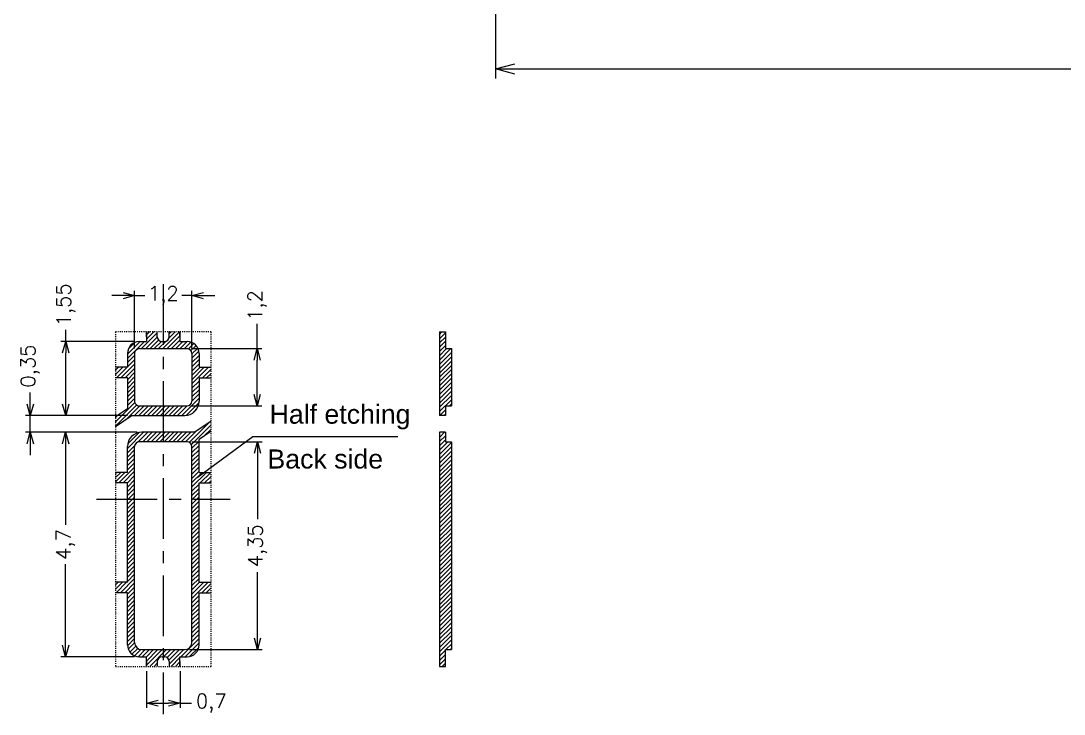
# Model space of a CAD drawing. Header units: millimetres. Extents: x -949 to -637, y 1078 to 1304.
# Drawn here: x -949.4 to -840.2, y 1103.2 to 1175.8 of the extents above; entities that cross this region are included whole.
import ezdxf

# ---------------------------------------------------------------- set-up
doc = ezdxf.new("R2010")
doc.units = ezdxf.units.MM
doc.header["$PDMODE"] = 3
doc.header["$PDSIZE"] = -1
doc.linetypes.add('CENTER', pattern=[10.16, 6.35, -1.27, 1.27, -1.27])
doc.linetypes.add('DOT2', pattern=[0.125, 0, -0.125])
doc.layers.get('DEFPOINTS').update_dxf_attribs({"color": 10})
for name, color, linetype in [('1', 3, 'Continuous'), ('6', 6, 'Continuous'), ('b etching', 1, 'Continuous'), ('CEN', 8, 'CENTER'), ('DIM', 7, 'Continuous')]:
    doc.layers.add(name, color=color, linetype=linetype)
doc.styles.add('SIMPLEX', font='simplex')
doc.styles.get("Standard").update_dxf_attribs({"font": 'txt.shx', "bigfont": 'chineset.shx'})
doc.styles.add('STYLE3', font='arial.ttf')
doc.dimstyles.new('ISO-25', dxfattribs={"dimtxt": 2.5, "dimasz": 2.5, "dimexe": 1.25, "dimexo": 0.625, "dimtad": 1, "dimtxsty": 'Standard', "dimcen": 2.5, "dimadec": 0, "dimazin": 0, "dimtfac": 1, "dimtmove": 0, "dimatfit": 3, "dimfxl": 1, "dimarcsym": 0})
pattern_1 = [(45, (0, 330.65303), (-0.2245064, 0.2245064), [])]

# ---------------------------------------------------------------- blocks, each defined once
blk = doc.blocks.new('e1')
at = {"layer": '1'}
for p, q in [((-947.058, 906.581), (-947.058, 906.481)), ((-947.058, 906.481), (-947.058, 906.581)), ((-947.058, 906.581), (-947.058, 906.381)), ((-946.358, 906.581), (-946.358, 906.481)), ((-946.358, 906.481), (-946.358, 906.581)), ((-946.358, 906.581), (-946.358, 906.381)), ((-946.358, 906.381), (-946.208, 906.381)), ((-947.458, 906.131), (-947.458, 905.841)), ((-945.958, 906.131), (-945.958, 905.841)), ((-947.458, 905.841), (-947.708, 905.841)), ((-945.958, 905.841), (-945.708, 905.841)), ((-947.458, 905.621), (-947.708, 905.621)), ((-947.458, 905.621), (-947.458, 904.981)), ((-945.958, 905.621), (-945.958, 905.131)), ((-945.958, 905.621), (-945.708, 905.621)), ((-947.358, 904.831), (-946.258, 904.831)), ((-946.058, 904.481), (-947.158, 904.481)), ((-945.958, 903.641), (-945.958, 904.331)), ((-947.458, 903.641), (-947.458, 904.181)), ((-947.458, 903.641), (-947.708, 903.641)), ((-945.958, 903.641), (-945.708, 903.641)), ((-947.458, 903.421), (-947.708, 903.421)), ((-947.458, 901.341), (-947.458, 903.421)), ((-945.958, 901.341), (-945.958, 903.421)), ((-945.958, 903.421), (-945.708, 903.421)), ((-947.458, 901.341), (-947.708, 901.341)), ((-945.958, 901.341), (-945.708, 901.341)), ((-947.458, 901.121), (-947.708, 901.121)), ((-947.458, 900.031), (-947.458, 901.121)), ((-945.958, 900.031), (-945.958, 901.121)), ((-945.958, 901.121), (-945.708, 901.121)), ((-947.058, 899.581), (-947.058, 899.781)), ((-946.358, 899.781), (-946.208, 899.781)), ((-946.358, 899.581), (-946.358, 899.781)), ((-947.058, 899.581), (-947.058, 899.681)), ((-947.058, 899.681), (-947.058, 899.581)), ((-946.358, 899.581), (-946.358, 899.681)), ((-946.358, 899.681), (-946.358, 899.581))]:
    blk.add_line(p, q, dxfattribs=at)
at = {"layer": '1', "linetype": 'ByBlock'}
for p, q in [((-946.833, 906.481), (-946.833, 906.581)), ((-946.583, 906.481), (-946.583, 906.581)), ((-947.208, 906.381), (-947.058, 906.381)), ((-946.733, 906.381), (-946.683, 906.381)), ((-947.708, 904.814), (-947.458, 904.981)), ((-947.358, 904.831), (-947.708, 904.597)), ((-946.058, 904.481), (-945.708, 904.714)), ((-945.708, 904.497), (-945.958, 904.331)), ((-947.208, 899.781), (-947.058, 899.781)), ((-946.733, 899.781), (-946.683, 899.781)), ((-946.833, 899.681), (-946.833, 899.581)), ((-946.583, 899.681), (-946.583, 899.581))]:
    blk.add_line(p, q, dxfattribs=at)
at = {"layer": '1'}
for centre, radius, start, end in [((-947.208, 906.131), 0.25, 90, 180), ((-946.208, 906.131), 0.25, 0, 90), ((-946.258, 905.131), 0.3, 270, 0), ((-947.158, 904.181), 0.3, 90, 180), ((-947.208, 900.031), 0.25, 180, 270), ((-946.208, 900.031), 0.25, 270, 0)]:
    blk.add_arc(centre, radius, start, end, dxfattribs=at)
at = {"layer": '1', "linetype": 'ByBlock'}
for centre, start, end in [((-946.733, 906.481), 180, 270), ((-946.683, 906.481), 270, 0), ((-946.733, 899.681), 90, 180), ((-946.683, 899.681), 0, 90)]:
    blk.add_arc(centre, 0.1, start, end, dxfattribs=at)
blk = doc.blocks.new('e2')
at = {"layer": 'b etching', "linetype": 'ByBlock'}
for p, q in [((-947.308, 906.131), (-947.308, 905.131)), ((-947.208, 906.231), (-946.208, 906.231)), ((-946.108, 906.131), (-946.108, 905.131)), ((-947.208, 905.031), (-946.208, 905.031)), ((-947.308, 900.081), (-947.308, 904.181)), ((-946.208, 904.281), (-947.208, 904.281)), ((-946.108, 900.081), (-946.108, 904.181)), ((-947.158, 899.931), (-946.258, 899.931))]:
    blk.add_line(p, q, dxfattribs=at)
for centre, radius, start, end in [((-947.208, 906.131), 0.1, 90, 180), ((-946.208, 906.131), 0.1, 360, 90), ((-947.208, 905.131), 0.1, 180, 270), ((-946.208, 905.131), 0.1, 270, 360), ((-947.208, 904.181), 0.1, 90, 180), ((-946.208, 904.181), 0.1, 0, 90), ((-947.158, 900.081), 0.15, 180, 270), ((-946.258, 900.081), 0.15, 270, 0)]:
    blk.add_arc(centre, radius, start, end, dxfattribs=at)
blk = doc.blocks.new('_OPEN30')
at = {"color": 0, "linetype": 'ByBlock'}
for p, q in [((-1, 0.268), (0, 0)), ((0, 0), (-1, -0.268)), ((0, 0), (-1, 0))]:
    blk.add_line(p, q, dxfattribs=at)
blk = doc.blocks.new('*D51')
at = {"layer": 'DEFPOINTS', "color": 0, "transparency": 16777216}
for p in [(-937.03, 1142.23), (-944.75, 1134.48), (-937.78, 1134.48)]:
    blk.add_point(p, dxfattribs=at)
at = {"layer": 'DIM', "color": 0, "lineweight": -2, "transparency": 16777216}
for p, q in [((-944.75, 1142.23), (-944.75, 1143.43)), ((-937.53, 1142.23), (-945.25, 1142.23)), ((-944.75, 1135.68), (-944.75, 1141.03)), ((-938.28, 1134.48), (-945.25, 1134.48))]:
    blk.add_line(p, q, dxfattribs=at)
at = {"layer": 'DIM', "color": 0, "lineweight": -2, "transparency": 16777216, "xscale": 1.199999999999999, "yscale": 1.199999999999999, "zscale": 1.199999999999999}
for p, rotation in [((-944.75, 1142.23), 90), ((-944.75, 1134.48), 270)]:
    blk.add_blockref('_OPEN30', p, dxfattribs=dict(at, rotation=rotation))
at = {"layer": 'DIM', "color": 0, "transparency": 16777216, "insert": (-944.75, 1146.07), "char_height": 1.5, "attachment_point": 5, "rotation": 90, "style": 'SIMPLEX'}
blk.add_mtext('1,55', dxfattribs=at)
blk = doc.blocks.new('*D52')
at = {"layer": 'DEFPOINTS', "color": 0, "transparency": 16777216}
for p in [(-937.78, 1134.48), (-948.46, 1132.73), (-936.78, 1132.73)]:
    blk.add_point(p, dxfattribs=at)
at = {"layer": 'DIM', "color": 0, "lineweight": -2, "transparency": 16777216}
for p, q in [((-948.46, 1135.68), (-948.46, 1136.88)), ((-938.28, 1134.48), (-948.96, 1134.48)), ((-948.46, 1132.73), (-948.46, 1134.48)), ((-937.28, 1132.73), (-948.96, 1132.73)), ((-948.46, 1131.53), (-948.46, 1130.33))]:
    blk.add_line(p, q, dxfattribs=at)
at = {"layer": 'DIM', "color": 0, "lineweight": -2, "transparency": 16777216, "xscale": 1.199999999999999, "yscale": 1.199999999999999, "zscale": 1.199999999999999}
for p, rotation in [((-948.46, 1134.48), 270), ((-948.46, 1132.73), 90)]:
    blk.add_blockref('_OPEN30', p, dxfattribs=dict(at, rotation=rotation))
at = {"layer": 'DIM', "color": 0, "transparency": 16777216, "insert": (-948.46, 1139.66), "char_height": 1.5, "attachment_point": 5, "rotation": 90, "style": 'SIMPLEX'}
blk.add_mtext('0,35', dxfattribs=at)
blk = doc.blocks.new('*D55')
at = {"layer": 'DEFPOINTS', "color": 0, "transparency": 16777216}
for p in [(-931.53, 1147.03), (-937.53, 1140.98), (-931.53, 1140.98)]:
    blk.add_point(p, dxfattribs=at)
at = {"layer": 'DIM', "color": 0, "lineweight": -2, "transparency": 16777216}
for p, q in [((-937.53, 1141.48), (-937.53, 1147.53)), ((-931.53, 1141.48), (-931.53, 1147.53)), ((-938.73, 1147.03), (-939.93, 1147.03)), ((-937.53, 1147.03), (-936.46, 1147.03)), ((-931.53, 1147.03), (-932.6, 1147.03)), ((-930.33, 1147.03), (-929.13, 1147.03))]:
    blk.add_line(p, q, dxfattribs=at)
at = {"layer": 'DIM', "color": 0, "lineweight": -2, "transparency": 16777216, "xscale": 1.199999999999999, "yscale": 1.199999999999999, "zscale": 1.199999999999999}
blk.add_blockref('_OPEN30', (-937.53, 1147.03), dxfattribs=at)
at = {"layer": 'DIM', "color": 0, "lineweight": -2, "transparency": 16777216, "xscale": 1.199999999999999, "yscale": 1.199999999999999, "zscale": 1.199999999999999, "rotation": 180}
blk.add_blockref('_OPEN30', (-931.53, 1147.03), dxfattribs=at)
at = {"layer": 'DIM', "color": 0, "transparency": 16777216, "insert": (-934.53, 1147.03), "char_height": 1.5, "attachment_point": 5, "style": 'SIMPLEX'}
blk.add_mtext('1,2', dxfattribs=at)
blk = doc.blocks.new('*D53')
at = {"layer": 'DEFPOINTS', "color": 0, "transparency": 16777216}
for p in [(-936.78, 1132.73), (-944.76, 1109.23), (-937.03, 1109.23)]:
    blk.add_point(p, dxfattribs=at)
at = {"layer": 'DIM', "color": 0, "lineweight": -2, "transparency": 16777216}
for p, q in [((-937.28, 1132.73), (-945.26, 1132.73)), ((-944.76, 1131.53), (-944.76, 1123.05)), ((-944.76, 1110.43), (-944.76, 1118.91)), ((-937.53, 1109.23), (-945.26, 1109.23))]:
    blk.add_line(p, q, dxfattribs=at)
at = {"layer": 'DIM', "color": 0, "lineweight": -2, "transparency": 16777216, "xscale": 1.199999999999999, "yscale": 1.199999999999999, "zscale": 1.199999999999999}
for p, rotation in [((-944.76, 1132.73), 90), ((-944.76, 1109.23), 270)]:
    blk.add_blockref('_OPEN30', p, dxfattribs=dict(at, rotation=rotation))
at = {"layer": 'DIM', "color": 0, "transparency": 16777216, "insert": (-944.76, 1120.98), "char_height": 1.5, "attachment_point": 5, "rotation": 90, "style": 'SIMPLEX'}
blk.add_mtext('4,7', dxfattribs=at)
blk = doc.blocks.new('*D56')
at = {"layer": 'DEFPOINTS', "color": 0, "transparency": 16777216}
for p in [(-932.03, 1131.73), (-932.28, 1109.98), (-924.67, 1109.98)]:
    blk.add_point(p, dxfattribs=at)
at = {"layer": 'DIM', "color": 0, "lineweight": -2, "transparency": 16777216}
for p, q in [((-931.53, 1131.73), (-924.17, 1131.73)), ((-924.67, 1130.53), (-924.67, 1123.64)), ((-924.67, 1111.18), (-924.67, 1118.07)), ((-931.78, 1109.98), (-924.17, 1109.98))]:
    blk.add_line(p, q, dxfattribs=at)
at = {"layer": 'DIM', "color": 0, "lineweight": -2, "transparency": 16777216, "xscale": 1.199999999999999, "yscale": 1.199999999999999, "zscale": 1.199999999999999}
for p, rotation in [((-924.67, 1131.73), 90), ((-924.67, 1109.98), 270)]:
    blk.add_blockref('_OPEN30', p, dxfattribs=dict(at, rotation=rotation))
at = {"layer": 'DIM', "color": 0, "transparency": 16777216, "insert": (-924.67, 1120.85), "char_height": 1.5, "attachment_point": 5, "rotation": 90, "style": 'SIMPLEX'}
blk.add_mtext('4,35', dxfattribs=at)
blk = doc.blocks.new('*D57')
at = {"layer": 'DEFPOINTS', "color": 0, "transparency": 16777216}
for p in [(-932.03, 1141.48), (-924.7, 1141.48), (-932.03, 1135.48)]:
    blk.add_point(p, dxfattribs=at)
at = {"layer": 'DIM', "color": 0, "lineweight": -2, "transparency": 16777216}
for p, q in [((-924.7, 1141.48), (-924.7, 1144.07)), ((-931.53, 1141.48), (-924.2, 1141.48)), ((-924.7, 1136.68), (-924.7, 1140.28)), ((-931.53, 1135.48), (-924.2, 1135.48))]:
    blk.add_line(p, q, dxfattribs=at)
at = {"layer": 'DIM', "color": 0, "lineweight": -2, "transparency": 16777216, "xscale": 1.199999999999999, "yscale": 1.199999999999999, "zscale": 1.199999999999999}
for p, rotation in [((-924.7, 1141.48), 90), ((-924.7, 1135.48), 270)]:
    blk.add_blockref('_OPEN30', p, dxfattribs=dict(at, rotation=rotation))
at = {"layer": 'DIM', "color": 0, "transparency": 16777216, "insert": (-924.7, 1146), "char_height": 1.5, "attachment_point": 5, "rotation": 90, "style": 'SIMPLEX'}
blk.add_mtext('1,2', dxfattribs=at)
blk = doc.blocks.new('*D54')
at = {"layer": 'DEFPOINTS', "color": 0, "transparency": 16777216}
for p in [(-936.28, 1108.23), (-932.78, 1108.23), (-932.78, 1104.37)]:
    blk.add_point(p, dxfattribs=at)
at = {"layer": 'DIM', "color": 0, "lineweight": -2, "transparency": 16777216}
for p, q in [((-936.28, 1107.73), (-936.28, 1103.87)), ((-932.78, 1107.73), (-932.78, 1103.87)), ((-935.08, 1104.37), (-933.98, 1104.37)), ((-932.78, 1104.37), (-931.58, 1104.37))]:
    blk.add_line(p, q, dxfattribs=at)
at = {"layer": 'DIM', "color": 0, "lineweight": -2, "transparency": 16777216, "xscale": 1.199999999999999, "yscale": 1.199999999999999, "zscale": 1.199999999999999, "rotation": 180}
blk.add_blockref('_OPEN30', (-936.28, 1104.37), dxfattribs=at)
at = {"layer": 'DIM', "color": 0, "lineweight": -2, "transparency": 16777216, "xscale": 1.199999999999999, "yscale": 1.199999999999999, "zscale": 1.199999999999999}
blk.add_blockref('_OPEN30', (-932.78, 1104.37), dxfattribs=at)
at = {"layer": 'DIM', "color": 0, "transparency": 16777216, "insert": (-929.51, 1104.37), "char_height": 1.5, "attachment_point": 5, "style": 'SIMPLEX'}
blk.add_mtext('0,7', dxfattribs=at)
blk = doc.blocks.new('*D40')
at = {"layer": 'DEFPOINTS', "color": 0, "transparency": 16777216}
for p in [(-899.72, 1208.44), (-660.17, 1208.44), (-899.72, 1170.75)]:
    blk.add_point(p, dxfattribs=at)
at = {"layer": 'DIM', "color": 0, "lineweight": -2, "transparency": 16777216}
for p, q in [((-899.72, 1207.44), (-899.72, 1169.75)), ((-660.17, 1207.44), (-660.17, 1169.75)), ((-897.72, 1170.75), (-788.88, 1170.75)), ((-662.17, 1170.75), (-771.02, 1170.75))]:
    blk.add_line(p, q, dxfattribs=at)
at = {"layer": 'DIM', "color": 0, "lineweight": -2, "transparency": 16777216, "xscale": 2, "yscale": 2, "zscale": 2, "rotation": 180}
blk.add_blockref('_OPEN30', (-899.72, 1170.75), dxfattribs=at)
at = {"layer": 'DIM', "color": 0, "lineweight": -2, "transparency": 16777216, "xscale": 2, "yscale": 2, "zscale": 2}
blk.add_blockref('_OPEN30', (-660.17, 1170.75), dxfattribs=at)
at = {"layer": 'DIM', "color": 0, "transparency": 16777216, "insert": (-779.95, 1170.75), "char_height": 3, "attachment_point": 5, "style": 'SIMPLEX'}
blk.add_mtext('239,55', dxfattribs=at)

msp = doc.modelspace()

# ---------------------------------------------------------------- hatches: boundary and pattern name
at = {"layer": '1', "linetype": 'ByBlock'}
h = msp.add_hatch(dxfattribs=at)
h.set_pattern_fill('ANSI31', color=256, scale=0.1, style=0)
h.set_pattern_definition(pattern_1)
h.paths.add_polyline_path([(-904.35607901, 1141.47749811), (-904.98107901, 1141.47749811), (-904.98107901, 1143.22749811), (-905.60607901, 1143.22749811), (-905.60607901, 1134.47749811), (-904.98107901, 1134.47749811), (-904.98107901, 1135.47749811), (-904.35607901, 1135.47749811)])
h = msp.add_hatch(dxfattribs=at)
h.set_pattern_fill('ANSI31', color=256, scale=0.1, style=0)
h.set_pattern_definition(pattern_1)
h.paths.add_polyline_path([(-904.35607901, 1131.72749811), (-904.98107901, 1131.72749811), (-904.98107901, 1132.72749811), (-905.60607901, 1132.72749811), (-905.60607901, 1108.22749811), (-904.98107901, 1108.22749811), (-904.98107901, 1109.97749811), (-904.35607901, 1109.97749811)])
at = {"layer": 'b etching', "linetype": 'ByBlock'}
h = msp.add_hatch(dxfattribs=at)
h.set_pattern_fill('ANSI31', color=256, scale=0.1, style=0)
h.set_pattern_definition([(45, (20, 320.65303), (-0.2245064, 0.2245064), [])])
h.paths.add_polyline_path([(-934.53233836, 1141.47749811), (-934.53233836, 1142.22749811), (-934.65733836, 1142.22749811, -0.4142135624), (-935.15733836, 1142.72749811), (-935.15733836, 1143.22749811), (-936.28233836, 1143.22749811), (-936.28233836, 1142.72749811), (-936.28233836, 1142.22749811), (-937.03233836, 1142.22749811, 0.4142135624), (-938.28233836, 1140.97749811), (-938.28233836, 1139.52749811), (-939.53233836, 1139.52749811), (-939.53233836, 1138.42749811), (-938.28233836, 1138.42749811), (-938.28233836, 1135.22749811), (-939.53233836, 1134.39416478), (-939.53233836, 1133.31083145), (-937.78233836, 1134.47749811), (-934.53233836, 1134.47749811), (-934.53233836, 1135.47749811), (-937.03233836, 1135.47749811, -0.4142135624), (-937.53233836, 1135.97749811), (-937.53233836, 1140.97749811, -0.4142135624), (-937.03233836, 1141.47749811)])
h.paths.add_polyline_path([(-931.53233836, 1140.97749811), (-931.53233836, 1135.97749811, -0.4142135624), (-932.03233836, 1135.47749811), (-934.53233836, 1135.47749811), (-934.53233836, 1134.47749811), (-932.28233836, 1134.47749811, 0.4142135624), (-930.78233836, 1135.97749811), (-930.78233836, 1138.42749811), (-929.53233836, 1138.42749811), (-929.53233836, 1139.52749811), (-930.78233836, 1139.52749811), (-930.78233836, 1140.97749811, 0.4142135624), (-932.03233836, 1142.22749811), (-932.78233836, 1142.22749811), (-932.78233836, 1143.22749811), (-933.90733836, 1143.22749811), (-933.90733836, 1142.72749811, -0.4142135624), (-934.40733836, 1142.22749811), (-934.53233836, 1142.22749811), (-934.53233836, 1141.47749811), (-932.03233836, 1141.47749811, -0.4142135624)])
h.paths.add_polyline_path([(-937.03233836, 1131.72749811), (-934.53233836, 1131.72749811), (-934.53233836, 1132.72749811), (-936.78233836, 1132.72749811, 0.4142135624), (-938.28233836, 1131.22749811), (-938.28233836, 1128.52749811), (-939.53233836, 1128.52749811), (-939.53233836, 1127.42749811), (-938.28233836, 1127.42749811), (-938.28233836, 1125.72749811), (-937.53233836, 1125.72749811), (-937.53233836, 1131.22749811, -0.4142135624)])
h.paths.add_polyline_path([(-931.28233836, 1132.72749811), (-934.53233836, 1132.72749811), (-934.53233836, 1131.72749811), (-932.03233836, 1131.72749811, -0.4142135624), (-931.53233836, 1131.22749811), (-931.53233836, 1125.72749811), (-930.78233836, 1125.72749811), (-930.78233836, 1127.42749811), (-929.53233836, 1127.42749811), (-929.53233836, 1128.52749811), (-930.78233836, 1128.52749811), (-930.78233836, 1131.97749811), (-929.53233836, 1132.81083145), (-929.53233836, 1133.89416478)])
h.paths.add_polyline_path([(-937.53233836, 1125.72749811), (-938.28233836, 1125.72749811), (-938.28233836, 1117.02749811), (-939.53233836, 1117.02749811), (-939.53233836, 1115.92749811), (-938.28233836, 1115.92749811), (-938.28233836, 1110.47749811, 0.4142135624), (-937.03233836, 1109.22749811), (-936.28233836, 1109.22749811), (-936.28233836, 1108.22749811), (-935.15733836, 1108.22749811), (-935.15733836, 1108.72749811, -0.4142135624), (-934.65733836, 1109.22749811), (-934.53233836, 1109.22749811), (-934.53233836, 1109.97749811), (-936.78233836, 1109.97749811, -0.4142135624), (-937.53233836, 1110.72749811)])
h.paths.add_polyline_path([(-931.53233836, 1110.72749811, -0.4142135624), (-932.28233836, 1109.97749811), (-934.53233836, 1109.97749811), (-934.53233836, 1109.22749811), (-934.40733836, 1109.22749811, -0.4142135624), (-933.90733836, 1108.72749811), (-933.90733836, 1108.22749811), (-932.78233836, 1108.22749811), (-932.78233836, 1108.72749811), (-932.78233836, 1109.22749811), (-932.03233836, 1109.22749811, 0.4142135624), (-930.78233836, 1110.47749811), (-930.78233836, 1115.92749811), (-929.53233836, 1115.92749811), (-929.53233836, 1117.02749811), (-930.78233836, 1117.02749811), (-930.78233836, 1125.72749811), (-931.53233836, 1125.72749811)])

# ---------------------------------------------------------------- linework, layer by layer
at = {"linetype": 'ByBlock'}
msp.add_line((-925.14620708, 1132.28784862), (-909.98314712, 1132.28784862), dxfattribs=at)
at = {"layer": '1', "linetype": 'ByBlock'}
for p, q in [((-905.60607901, 1143.22749811), (-904.98107901, 1143.22749811)), ((-905.60607901, 1143.22749811), (-905.60607901, 1134.47749811)), ((-904.98107901, 1143.22749811), (-904.98107901, 1141.47749811)), ((-904.98107901, 1141.47749811), (-904.35607901, 1141.47749811)), ((-904.35607901, 1141.47749811), (-904.35607901, 1135.47749811)), ((-904.98107901, 1135.47749811), (-904.35607901, 1135.47749811)), ((-904.98107901, 1135.47749811), (-904.98107901, 1134.47749811)), ((-904.98107901, 1134.47749811), (-905.60607901, 1134.47749811)), ((-905.60607901, 1132.72749811), (-905.60607901, 1108.22749811)), ((-904.98107901, 1132.72749811), (-905.60607901, 1132.72749811)), ((-904.98107901, 1132.72749811), (-904.98107901, 1131.72749811)), ((-904.98107901, 1131.72749811), (-904.35607901, 1131.72749811)), ((-904.35607901, 1131.72749811), (-904.35607901, 1109.97749811)), ((-904.98107901, 1108.22749811), (-904.98107901, 1109.97749811)), ((-904.98107901, 1109.97749811), (-904.35607901, 1109.97749811)), ((-905.60607901, 1108.22749811), (-904.98107901, 1108.22749811))]:
    msp.add_line(p, q, dxfattribs=at)
at = {"layer": '6', "linetype": 'DOT2'}
for p, q in [((-929.53233836, 1143.22749811), (-939.53233836, 1143.22749811)), ((-939.53233836, 1143.22749811), (-939.53233836, 1108.22749811)), ((-929.53233836, 1108.22749811), (-929.53233836, 1143.22749811)), ((-939.53233836, 1108.22749811), (-929.53233836, 1108.22749811))]:
    msp.add_line(p, q, dxfattribs=at)
at = {"layer": 'CEN', "linetype": 'CENTER'}
for p, q in [((-934.53233836, 1148.22749811), (-934.53233836, 1103.22749811)), ((-941.53233836, 1125.72749811), (-927.53233836, 1125.72749811))]:
    msp.add_line(p, q, dxfattribs=at)
at = {"layer": 'DIM'}
msp.add_line((-930.97145925, 1127.97628095), (-925.14620708, 1132.28784862), dxfattribs=at)

# ---------------------------------------------------------------- block references
at = {"linetype": 'ByBlock', "xscale": 5, "yscale": 5, "zscale": 5}
for name in ['e1', 'e2']:
    msp.add_blockref(name, (3799.00539325, -3389.67593989), dxfattribs=at)

# ---------------------------------------------------------------- texts
at = {"layer": 'DIM', "linetype": 'ByBlock', "style": 'STYLE3'}
msp.add_text('Back side', height=2, dxfattribs=at).set_placement((-923.61956631, 1128.93025312))
at = {"layer": 'DIM', "insert": (-923.39582825, 1135.6229427), "char_height": 2, "width": 62.8299290021, "attachment_point": 1, "style": 'STYLE3'}
msp.add_mtext('Half etching', dxfattribs=at)

# ---------------------------------------------------------------- dimensions: what is measured, and where the dimension line sits
at = {"layer": 'DIM'}
for base, p1, p2, override, picture, middle in [((-899.7236803994, 1170.7466517382), (-660.1736803994, 1208.4439482137), (-899.7236803994, 1208.4439482137), {"dimtxt": 3, "dimasz": 2, "dimexe": 1, "dimexo": 1, "dimgap": 1.5, "dimtad": 0, "dimdec": 8, "dimtxsty": 'SIMPLEX', "dimblk1": 'OPEN30', "dimblk2": 'OPEN30', "dimsah": 1, "dimtp": 0.05, "dimtm": 0.05, "dimtfac": 0.5, "dimtdec": 8}, '*D40', (-779.9486803994, 1170.7466517382)), ((-931.53233836, 1147.0342388), (-937.53233836, 1140.97749811), (-931.53233836, 1140.97749811), {"dimtxt": 1.5, "dimasz": 1.2, "dimexe": 0.5, "dimexo": 0.5, "dimgap": 0.5, "dimtad": 0, "dimdec": 8, "dimlfac": 0.2, "dimtxsty": 'SIMPLEX', "dimblk1": 'OPEN30', "dimblk2": 'OPEN30', "dimsah": 1, "dimtp": 0.05, "dimtm": 0.05, "dimtfac": 0.5, "dimtdec": 8}, '*D55', (-934.53233836, 1147.0342388)), ((-932.78233836, 1104.37085374), (-936.28233836, 1108.22749811), (-932.78233836, 1108.22749811), {"dimtxt": 1.5, "dimasz": 1.2, "dimexe": 0.5, "dimexo": 0.5, "dimgap": 0.5, "dimtad": 0, "dimdec": 8, "dimlfac": 0.2, "dimtxsty": 'SIMPLEX', "dimblk1": 'OPEN30', "dimblk2": 'OPEN30', "dimsah": 1, "dimtp": 0.05, "dimtm": 0.05, "dimtfac": 0.5, "dimtdec": 8}, '*D54', (-929.51090978, 1104.37085374))]:
    dim = msp.add_linear_dim(base=base, p1=p1, p2=p2, dimstyle='ISO-25', override=override, dxfattribs=at)
    dim.commit()
    dim.dimension.update_dxf_attribs({"geometry": picture, "text_midpoint": middle})
for base, p1, p2, picture, middle in [((-944.75142641, 1134.47749811), (-937.03233836, 1142.22749811), (-937.78233836, 1134.47749811), '*D51', (-944.75142641, 1146.07035526)), ((-924.7003605, 1141.47749811), (-932.03233836, 1135.47749811), (-932.03233836, 1141.47749811), '*D57', (-924.7003605, 1145.99786208)), ((-948.46391058, 1132.72749811), (-937.78233836, 1134.47749811), (-936.78233836, 1132.72749811), '*D52', (-948.46391058, 1139.6632124))]:
    dim = msp.add_linear_dim(base=base, p1=p1, p2=p2, angle=90, dimstyle='ISO-25', override={"dimtxt": 1.5, "dimasz": 1.2, "dimexe": 0.5, "dimexo": 0.5, "dimgap": 0.5, "dimtad": 0, "dimdec": 8, "dimlfac": 0.2, "dimtxsty": 'SIMPLEX', "dimblk1": 'OPEN30', "dimblk2": 'OPEN30', "dimsah": 1, "dimtp": 0.05, "dimtm": 0.05, "dimtfac": 0.5, "dimtdec": 8}, dxfattribs=at)
    dim.commit()
    dim.dimension.update_dxf_attribs({"geometry": picture, "text_midpoint": middle, "dimtype": 128})
for base, p1, p2, picture, middle in [((-944.76429257, 1109.22749811), (-936.78233836, 1132.72749811), (-937.03233836, 1109.22749811), '*D53', (-944.76429257, 1120.97749811)), ((-924.66783898, 1109.97749811), (-932.03233836, 1131.72749811), (-932.28233836, 1109.97749811), '*D56', (-924.66783898, 1120.85249811))]:
    dim = msp.add_linear_dim(base=base, p1=p1, p2=p2, angle=90, dimstyle='ISO-25', override={"dimtxt": 1.5, "dimasz": 1.2, "dimexe": 0.5, "dimexo": 0.5, "dimgap": 0.5, "dimtad": 0, "dimdec": 8, "dimlfac": 0.2, "dimtxsty": 'SIMPLEX', "dimblk1": 'OPEN30', "dimblk2": 'OPEN30', "dimsah": 1, "dimtp": 0.05, "dimtm": 0.05, "dimtfac": 0.5, "dimtdec": 8}, dxfattribs=at)
    dim.commit()
    dim.dimension.update_dxf_attribs({"geometry": picture, "text_midpoint": middle})

doc.saveas('drawing.dxf')
